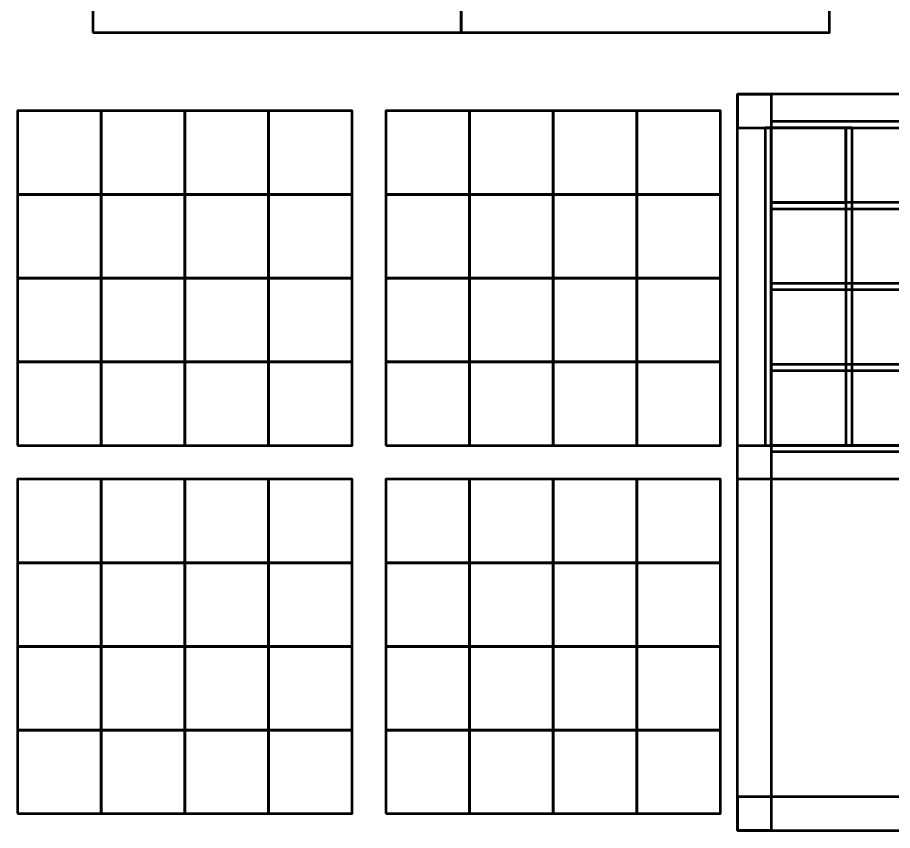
# Model space of a CAD drawing. Header units: centimetres. Extents: x -206 to 200, y -220 to 221.
# Drawn here: x -82.2 to 60.3, y -56 to 76.5 of the extents above; entities that cross this region are included whole.
import ezdxf

# ---------------------------------------------------------------- set-up
doc = ezdxf.new("R2010")
doc.units = ezdxf.units.CM
doc.header["$MEASUREMENT"] = 0
doc.layers.add('Layer 1', color=7, linetype='Continuous')

msp = doc.modelspace()

# ---------------------------------------------------------------- linework, layer by layer
at = {"layer": 'Layer 1', "color": 4, "lineweight": 53}
for points in [[(-70, 74), (-10, 74), (-10, 134), (-70, 134), (-70, 74)], [(-10, 74), (50, 74), (50, 134), (-10, 134), (-10, 74)]]:
    msp.add_lwpolyline(points, close=True, dxfattribs=at)
at = {"layer": 'Layer 1', "color": 5, "lineweight": 53}
for points in [[(35, 58.5), (155, 58.5), (155, 64), (35, 64), (35, 58.5)], [(35, -56), (155, -56), (155, -50.5), (35, -50.5), (35, -56)]]:
    msp.add_lwpolyline(points, close=True, dxfattribs=at)
at = {"layer": 'Layer 1', "lineweight": 53}
for points in [[(-82.25, 47.625), (-68.625, 47.625), (-68.625, 61.25), (-82.25, 61.25), (-82.25, 47.625)], [(-68.625, 47.625), (-55, 47.625), (-55, 61.25), (-68.625, 61.25), (-68.625, 47.625)], [(-55, 47.625), (-41.375, 47.625), (-41.375, 61.25), (-55, 61.25), (-55, 47.625)], [(-41.375, 47.625), (-27.75, 47.625), (-27.75, 61.25), (-41.375, 61.25), (-41.375, 47.625)], [(-22.25, 47.625), (-8.625, 47.625), (-8.625, 61.25), (-22.25, 61.25), (-22.25, 47.625)], [(-8.625, 47.625), (5, 47.625), (5, 61.25), (-8.625, 61.25), (-8.625, 47.625)], [(5, 47.625), (18.625, 47.625), (18.625, 61.25), (5, 61.25), (5, 47.625)], [(18.625, 47.625), (32.25, 47.625), (32.25, 61.25), (18.625, 61.25), (18.625, 47.625)], [(40.5, 46.31252), (52.6875, 46.31252), (52.6875, 58.5), (40.5, 58.5), (40.5, 46.31252)], [(-82.25, 34), (-68.625, 34), (-68.625, 47.625), (-82.25, 47.625), (-82.25, 34)], [(-68.625, 34), (-55, 34), (-55, 47.625), (-68.625, 47.625), (-68.625, 34)], [(-55, 34), (-41.375, 34), (-41.375, 47.625), (-55, 47.625), (-55, 34)], [(-41.375, 34), (-27.75, 34), (-27.75, 47.625), (-41.375, 47.625), (-41.375, 34)], [(-22.25, 34), (-8.625, 34), (-8.625, 47.625), (-22.25, 47.625), (-22.25, 34)], [(-8.625, 34), (5, 34), (5, 47.625), (-8.625, 47.625), (-8.625, 34)], [(5, 34), (18.625, 34), (18.625, 47.625), (5, 47.625), (5, 34)], [(18.625, 34), (32.25, 34), (32.25, 47.625), (18.625, 47.625), (18.625, 34)], [(-82.25, 20.375), (-68.625, 20.375), (-68.625, 34), (-82.25, 34), (-82.25, 20.375)], [(-68.625, 20.375), (-55, 20.375), (-55, 34), (-68.625, 34), (-68.625, 20.375)], [(-55, 20.375), (-41.375, 20.375), (-41.375, 34), (-55, 34), (-55, 20.375)], [(-41.375, 20.375), (-27.75, 20.375), (-27.75, 34), (-41.375, 34), (-41.375, 20.375)], [(-22.25, 20.375), (-8.625, 20.375), (-8.625, 34), (-22.25, 34), (-22.25, 20.375)], [(-8.625, 20.375), (5, 20.375), (5, 34), (-8.625, 34), (-8.625, 20.375)], [(5, 20.375), (18.625, 20.375), (18.625, 34), (5, 34), (5, 20.375)], [(18.625, 20.375), (32.25, 20.375), (32.25, 34), (18.625, 34), (18.625, 20.375)], [(-82.25, 6.75), (-68.625, 6.75), (-68.625, 20.375), (-82.25, 20.375), (-82.25, 6.75)], [(-68.625, 6.75), (-55, 6.75), (-55, 20.375), (-68.625, 20.375), (-68.625, 6.75)], [(-55, 6.75), (-41.375, 6.75), (-41.375, 20.375), (-55, 20.375), (-55, 6.75)], [(-41.375, 6.75), (-27.75, 6.75), (-27.75, 20.375), (-41.375, 20.375), (-41.375, 6.75)], [(-22.25, 6.75), (-8.625, 6.75), (-8.625, 20.375), (-22.25, 20.375), (-22.25, 6.75)], [(-8.625, 6.75), (5, 6.75), (5, 20.375), (-8.625, 20.375), (-8.625, 6.75)], [(5, 6.75), (18.625, 6.75), (18.625, 20.375), (5, 20.375), (5, 6.75)], [(18.625, 6.75), (32.25, 6.75), (32.25, 20.375), (18.625, 20.375), (18.625, 6.75)], [(-82.25, -12.375), (-68.625, -12.375), (-68.625, 1.25), (-82.25, 1.25), (-82.25, -12.375)], [(-68.625, -12.375), (-55, -12.375), (-55, 1.25), (-68.625, 1.25), (-68.625, -12.375)], [(-55, -12.375), (-41.375, -12.375), (-41.375, 1.25), (-55, 1.25), (-55, -12.375)], [(-41.375, -12.375), (-27.75, -12.375), (-27.75, 1.25), (-41.375, 1.25), (-41.375, -12.375)], [(-22.25, -12.375), (-8.625, -12.375), (-8.625, 1.25), (-22.25, 1.25), (-22.25, -12.375)], [(-8.625, -12.375), (5, -12.375), (5, 1.25), (-8.625, 1.25), (-8.625, -12.375)], [(5, -12.375), (18.625, -12.375), (18.625, 1.25), (5, 1.25), (5, -12.375)], [(18.625, -12.375), (32.25, -12.375), (32.25, 1.25), (18.625, 1.25), (18.625, -12.375)], [(-82.25, -26), (-68.625, -26), (-68.625, -12.375), (-82.25, -12.375), (-82.25, -26)], [(-68.625, -26), (-55, -26), (-55, -12.375), (-68.625, -12.375), (-68.625, -26)], [(-55, -26), (-41.375, -26), (-41.375, -12.375), (-55, -12.375), (-55, -26)], [(-41.375, -26), (-27.75, -26), (-27.75, -12.375), (-41.375, -12.375), (-41.375, -26)], [(-22.25, -26), (-8.625, -26), (-8.625, -12.375), (-22.25, -12.375), (-22.25, -26)], [(-8.625, -26), (5, -26), (5, -12.375), (-8.625, -12.375), (-8.625, -26)], [(5, -26), (18.625, -26), (18.625, -12.375), (5, -12.375), (5, -26)], [(18.625, -26), (32.25, -26), (32.25, -12.375), (18.625, -12.375), (18.625, -26)], [(-82.25, -39.625), (-68.625, -39.625), (-68.625, -26), (-82.25, -26), (-82.25, -39.625)], [(-68.625, -39.625), (-55, -39.625), (-55, -26), (-68.625, -26), (-68.625, -39.625)], [(-55, -39.625), (-41.375, -39.625), (-41.375, -26), (-55, -26), (-55, -39.625)], [(-41.375, -39.625), (-27.75, -39.625), (-27.75, -26), (-41.375, -26), (-41.375, -39.625)], [(-22.25, -39.625), (-8.625, -39.625), (-8.625, -26), (-22.25, -26), (-22.25, -39.625)], [(-8.625, -39.625), (5, -39.625), (5, -26), (-8.625, -26), (-8.625, -39.625)], [(5, -39.625), (18.625, -39.625), (18.625, -26), (5, -26), (5, -39.625)], [(18.625, -39.625), (32.25, -39.625), (32.25, -26), (18.625, -26), (18.625, -39.625)], [(-82.25, -53.25), (-68.625, -53.25), (-68.625, -39.625), (-82.25, -39.625), (-82.25, -53.25)], [(-68.625, -53.25), (-55, -53.25), (-55, -39.625), (-68.625, -39.625), (-68.625, -53.25)], [(-55, -53.25), (-41.375, -53.25), (-41.375, -39.625), (-55, -39.625), (-55, -53.25)], [(-41.375, -53.25), (-27.75, -53.25), (-27.75, -39.625), (-41.375, -39.625), (-41.375, -53.25)], [(-22.25, -53.25), (-8.625, -53.25), (-8.625, -39.625), (-22.25, -39.625), (-22.25, -53.25)], [(-8.625, -53.25), (5, -53.25), (5, -39.625), (-8.625, -39.625), (-8.625, -53.25)], [(5, -53.25), (18.625, -53.25), (18.625, -39.625), (5, -39.625), (5, -53.25)], [(18.625, -53.25), (32.25, -53.25), (32.25, -39.625), (18.625, -39.625), (18.625, -53.25)]]:
    msp.add_lwpolyline(points, close=True, dxfattribs=at)
at = {"layer": 'Layer 1', "color": 30, "lineweight": 53}
msp.add_lwpolyline([(39.5, 6.75002), (40.5, 6.75002), (40.5, 58.5), (39.5, 58.5), (39.5, 6.75002)], close=True, dxfattribs=at)
at = {"layer": 'Layer 1', "color": 5, "lineweight": 53}
for points in [[(35, 64), (35, 64), (35, -56), (35, -56), (35, -56), (35, -56), (40.5, -56), (40.5, -56), (40.5, -56), (40.5, -56), (40.5, 64), (40.5, 64), (40.5, 64), (40.5, 64), (35, 64), (35, 64)], [(155, 6.75), (115, 6.75), (75, 6.75), (35, 6.75), (35, 6.75), (35, 4.91667), (35, 3.08334), (35, 1.25), (35, 1.25), (75, 1.25), (115, 1.25), (155, 1.25), (155, 1.25), (155, 3.08334), (155, 4.91667), (155, 6.75)]]:
    msp.add_open_spline(points, degree=3, knots=[0, 0, 0, 0, 0.2, 0.2, 0.2, 0.2, 0.4, 0.4, 0.4, 0.4, 0.6, 0.6, 0.6, 0.6, 1, 1, 1, 1], dxfattribs=at)
at = {"layer": 'Layer 1', "color": 30, "lineweight": 53}
for points in [[(40.5, 58.5), (40.5, 58.5), (40.5, 59.5), (40.5, 59.5), (40.5, 59.5), (40.5, 59.5), (92.25, 59.5), (92.25, 59.5), (92.25, 59.5), (92.25, 59.5), (92.25, 58.5), (92.25, 58.5), (92.25, 58.5), (92.25, 58.5), (40.5, 58.5), (40.5, 58.5)], [(52.6875, 58.50001), (53.02083, 58.50001), (53.35416, 58.50001), (53.6875, 58.50001), (53.6875, 58.50001), (53.6875, 41.25001), (53.6875, 24.00002), (53.6875, 6.75003), (53.6875, 6.75003), (53.35416, 6.75003), (53.02083, 6.75003), (52.6875, 6.75003), (52.6875, 6.75003), (52.6875, 24.00002), (52.6875, 41.25001), (52.6875, 58.50001)], [(40.50001, 45.3125), (40.50001, 45.64583), (40.50001, 45.97916), (40.50001, 46.3125), (40.50001, 46.3125), (57.75001, 46.3125), (75.00001, 46.3125), (92.25001, 46.3125), (92.25001, 46.3125), (92.25001, 45.97916), (92.25001, 45.64583), (92.25001, 45.3125), (92.25001, 45.3125), (75.00001, 45.3125), (57.75001, 45.3125), (40.50001, 45.3125)], [(40.5, 32.125), (40.5, 32.45833), (40.5, 32.79166), (40.5, 33.125), (40.5, 33.125), (57.75, 33.125), (74.99999, 33.125), (92.24999, 33.125), (92.24999, 33.125), (92.24999, 32.79166), (92.24999, 32.45833), (92.24999, 32.125), (92.24999, 32.125), (74.99999, 32.125), (57.75, 32.125), (40.5, 32.125)], [(40.5, 18.9375), (40.5, 19.27083), (40.5, 19.60416), (40.5, 19.9375), (40.5, 19.9375), (57.74999, 19.9375), (74.99999, 19.9375), (92.24999, 19.9375), (92.24999, 19.9375), (92.24999, 19.60416), (92.24999, 19.27083), (92.24999, 18.9375), (92.24999, 18.9375), (74.99999, 18.9375), (57.74999, 18.9375), (40.5, 18.9375)], [(40.5, 5.75), (40.5, 5.75), (40.5, 6.75), (40.5, 6.75), (40.5, 6.75), (40.5, 6.75), (92.24998, 6.75), (92.24998, 6.75), (92.24998, 6.75), (92.24998, 6.75), (92.24998, 5.75), (92.24998, 5.75), (92.24998, 5.75), (92.24998, 5.75), (40.5, 5.75), (40.5, 5.75)]]:
    msp.add_open_spline(points, degree=3, knots=[0, 0, 0, 0, 0.2, 0.2, 0.2, 0.2, 0.4, 0.4, 0.4, 0.4, 0.6, 0.6, 0.6, 0.6, 1, 1, 1, 1], dxfattribs=at)

doc.saveas('drawing.dxf')
